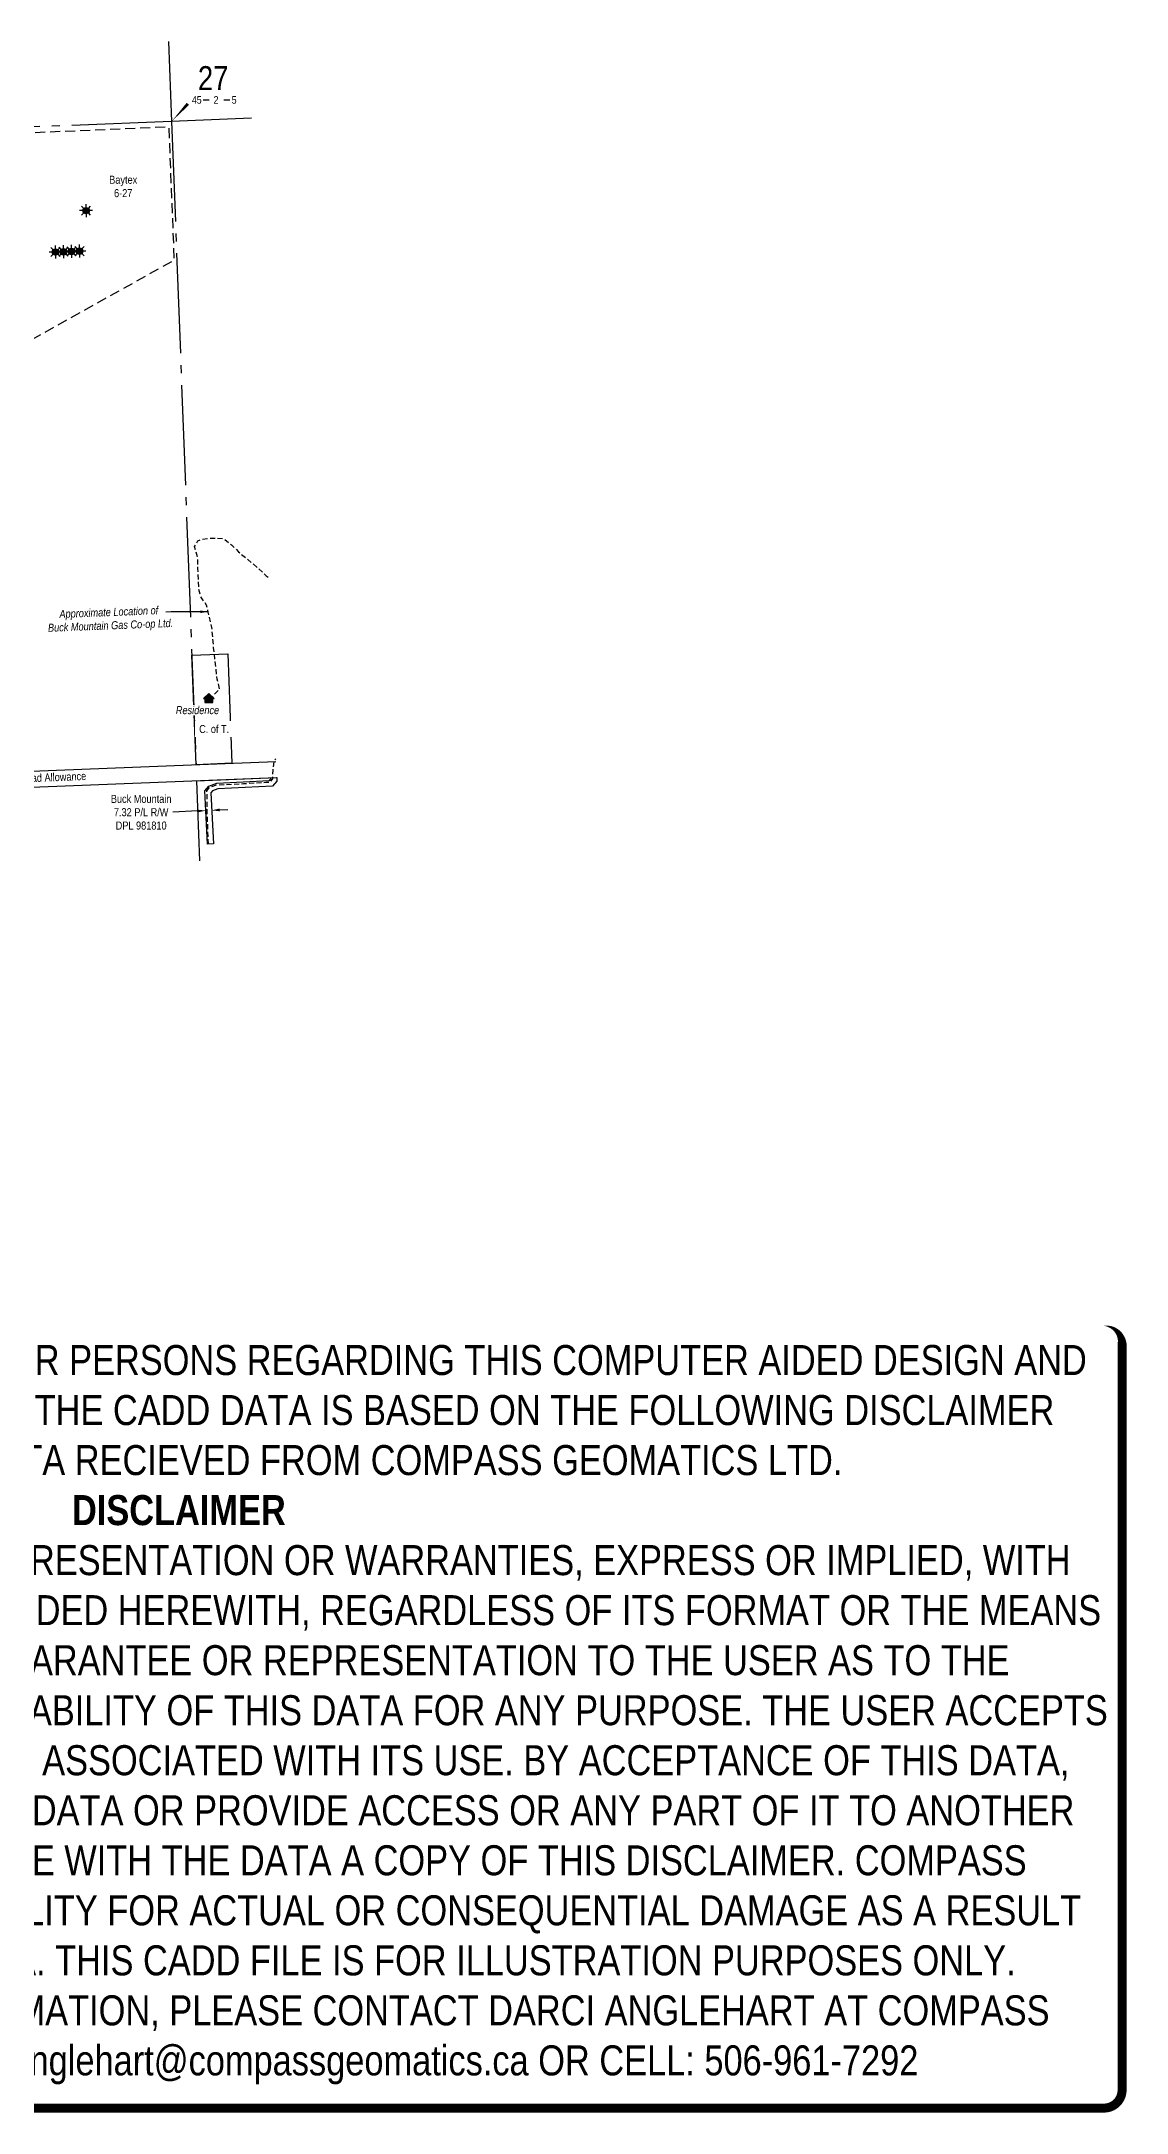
# Model space of a CAD drawing. Extents: x 685217 to 689013, y 5857541 to 5865900.
# Drawn here: x 687657 to 689013, y 5863312 to 5865900 of the extents above; entities that cross this region are included whole.
import ezdxf
from ezdxf.enums import TextEntityAlignment as Align

# ---------------------------------------------------------------- set-up
doc = ezdxf.new("R2010")
doc.units = 0
doc.header["$LTSCALE"] = 5
doc.header["$PDSIZE"] = 0.5
for name, pattern in [('foc-ACCESSROAD', [3.75, 2.5, -1.25]), ('foc-QUARTERLINE', [33, 25, -3, 2, -3]), ('UG_PIPE', [1.875, 1.25, -0.625])]:
    doc.linetypes.add(name, pattern=pattern)
doc.layers.get('Defpoints').update_dxf_attribs({"color": 9})
for name, color, linetype in [('10', 1, 'Continuous'), ('9', 3, 'Continuous'), ('AS-PIPE-UG', 44, 'UG_PIPE'), ('AS-PIPE-UG-T', 44, 'Continuous'), ('AS-RESIDENCE', 14, 'Continuous'), ('C-WS', 13, 'foc-ACCESSROAD'), ('C-WS-S', 13, 'Continuous'), ('F-RW', 190, 'Continuous'), ('F-WS-S', 190, 'Continuous'), ('L-ROAD-T', 7, 'Continuous'), ('L-SEC', 7, 'Continuous'), ('L-SECLBL', 7, 'Continuous'), ('L-SECQ', 8, 'foc-QUARTERLINE'), ('L-TITLEDB', 4, 'Continuous'), ('L-TITLEDB-T', 4, 'Continuous'), ('P-CROSSINGS', 250, 'Continuous')]:
    doc.layers.add(name, color=color, linetype=linetype)
doc.layers.add('C-RW-T', color=13, linetype='Continuous', lineweight=9)
doc.layers.add('DISCLAIMER', color=7, linetype='Continuous', plot=False)
doc.styles.add('175L', font='ARIALN.TTF', dxfattribs={"height": 20})
doc.styles.add('80', font='ARIALN.TTF', dxfattribs={"height": 10})
doc.styles.add('80CG', font='ARIALN.TTF', dxfattribs={"height": 10})
doc.styles.add('80L', font='ARIALN.TTF', dxfattribs={"height": 10})
doc.styles.add('MtXpl_Arial_Narrow', font='ARIALNI.TTF')
doc.styles.add('SIMPLEX', font='ARIALN.TTF')
doc.dimstyles.new('Compass 5 000', dxfattribs={"dimscale": 5, "dimtxt": 9, "dimasz": 2, "dimexe": 0.2, "dimexo": 0.0625, "dimgap": 0.5, "dimtad": 0, "dimtih": 1, "dimtoh": 1, "dimzin": 0, "dimdsep": 46, "dimtxsty": '80CG', "dimcen": 0.1, "dimse1": 1, "dimse2": 1, "dimclrd": 256, "dimclrt": 256, "dimaunit": 1, "dimadec": 4, "dimazin": 0, "dimtfac": 0.06, "dimtofl": 0, "dimtmove": 0, "dimatfit": 1, "dimfxl": 0.2, "dimtolj": 1, "dimtzin": 0, "dimlwd": -1, "dimarcsym": 0})

# ---------------------------------------------------------------- blocks, each defined once
blk = doc.blocks.new('L-SECLBL')
at = {"layer": '9', "color": 7}
for p, q in [((-5.1, -27.8), (-12.3, -27.8)), ((20.7, -27.8), (13.5, -27.8))]:
    blk.add_line(p, q, dxfattribs=at)
at = {"layer": '10', "color": 2, "style": 'SIMPLEX'}
blk.add_attdef('SEC', text='', height=30, dxfattribs=at).set_placement((0, 0), align=Align.MIDDLE)
at = {"layer": '10', "color": 5, "style": '80L'}
blk.add_attdef('TWP', text='', height=9.5, dxfattribs=at).set_placement((-14.4, -27.4), align=Align.MIDDLE_RIGHT)
blk.add_attdef('RGE', text='', height=9.5, dxfattribs=at).set_placement((3.6, -27.4), align=Align.MIDDLE_CENTER)
blk.add_attdef('MER', text='', height=9.5, dxfattribs=at).set_placement((23.2, -27.4), align=Align.MIDDLE_LEFT)
blk = doc.blocks.new('GAS')
h = blk.add_hatch(color=255)
h.dxf.hatch_style = 1
edge = h.paths.add_edge_path()
edge.add_arc((0, 0), 0.9, 0, 360)
for p, q in [((-0.81, 0), (-1.62, 0)), ((-0.57, 0.57), (-1.14, 1.14)), ((0, 0.81), (0, 1.62)), ((0.57, 0.57), (1.14, 1.14)), ((1.62, 0), (0.81, 0)), ((-0.57, -0.57), (-1.14, -1.14)), ((0, -0.81), (0, -1.62)), ((1.14, -1.14), (0.57, -0.57))]:
    blk.add_line(p, q)
blk.add_circle((0, 0), 0.8)
blk = doc.blocks.new('res_occ')
for points in [[(0.1, 0.89), (-1.26, -0.37), (1.46, -0.37)], [(-0.9, -1.43), (1.1, -1.43), (1.1, -0.37), (-0.9, -0.37)]]:
    blk.add_hatch(color=14).paths.add_polyline_path(points)
at = {"color": 14}
for points in [[(0.1, 0.89), (-1.26, -0.37), (1.46, -0.37)], [(-0.9, -1.43), (1.1, -1.43), (1.1, -0.37), (-0.9, -0.37)]]:
    blk.add_lwpolyline(points, close=True, dxfattribs=at)
blk = doc.blocks.new('*D407')
at = {"layer": 'Defpoints', "color": 0, "transparency": 16777216}
for p in [(687869.4, 5864939.6), (687869.7, 5864935.3), (687862.4, 5864934.9)]:
    blk.add_point(p, dxfattribs=at)
at = {"layer": 'F-WS-S', "transparency": 16777216}
for p, q in [((687852.2, 5864938.8), (687820.8, 5864937.2)), ((687879.4, 5864940.1), (687889.4, 5864940.6))]:
    blk.add_line(p, q, dxfattribs=at)
for points in [[(687852.1, 5864940.4), (687852.2, 5864937.1), (687862.1, 5864939.3)], [(687879.3, 5864941.8), (687879.5, 5864938.4), (687869.4, 5864939.6)]]:
    blk.add_solid(points, dxfattribs=at)
at = {"layer": 'F-WS-S', "transparency": 16777216, "insert": (687781.2, 5864937.2), "char_height": 10, "attachment_point": 5, "style": '80CG'}
blk.add_mtext('\\A1;Buck Mountain\\P7.32 P/L R/W\\PDPL 981810', dxfattribs=at)
blk = doc.blocks.new('Disclaimer_Legal')
at = {"layer": 'DISCLAIMER', "color": 254, "flags": 128}
blk.add_lwpolyline([(-3612.9, -1104.6, 37.5, 37.5, 0), (4096.1, -1104.6, 37.5, 37.5, 0.414214), (4171.1, -1029.6, 37.5, 37.5, 0), (4171.1, 2078.7, 37.5, 0, 0.414214), (4096.1, 2153.7, 0, 0, 0), (-3612.9, 2153.7, 0, 0, 0.414214), (-3687.9, 2078.7, 0, 0, 0), (-3687.9, -1029.6, 0, 37.5, 0.414214)], format="xyseb", close=True, dxfattribs=at)
at = {"layer": 'DISCLAIMER', "color": 254, "insert": (241.6, 533.9), "char_height": 125, "width": 7717.568, "attachment_point": 5, "style": '80'}
blk.add_mtext('NOTICE TO THE CORPORATION, PERSON &/OR PERSONS REGARDING THIS COMPUTER AIDED DESIGN AND DRAFTING (CADD) FILES. ACCEPTANCE OF THE CADD DATA IS BASED ON THE FOLLOWING DISCLAIMER WHICH COVERS ALL CADD DATA RECIEVED FROM COMPASS GEOMATICS LTD.\\P{\\fArial Narrow|b1|i0|c0|p34;DISCLAIMER}\\PCOMPASS GEOMATICS LTD. MAKES NO REPRESENTATION OR WARRANTIES, EXPRESS OR IMPLIED, WITH RESPECT TO THE REUSE OF THE DATA PROVIDED HEREWITH, REGARDLESS OF ITS FORMAT OR THE MEANS OF ITS TRANSMISSION. THERE IS NO GUARANTEE OR REPRESENTATION TO THE USER AS TO THE ACCURACY, CURRENCY, SUITABILITY OR RELIABILITY OF THIS DATA FOR ANY PURPOSE. THE USER ACCEPTS THE DATA "AS IS", AND ASSUMES ALL RISKS ASSOCIATED WITH ITS USE. BY ACCEPTANCE OF THIS DATA, THE USER AGREES NOT TO TRANSMIT THIS DATA OR PROVIDE ACCESS OR ANY PART OF IT TO ANOTHER PARTY UNLESS THE USER SHALL INCLUDE WITH THE DATA A COPY OF THIS DISCLAIMER. COMPASS GEOMATICS LTD. ASSUMES NO RESPONSIBILITY FOR ACTUAL OR CONSEQUENTIAL DAMAGE AS A RESULT OF ANY USER\'S RELIANCE ON THIS DATA. THIS CADD FILE IS FOR ILLUSTRATION PURPOSES ONLY.\\PIF YOU REQUIRE MORE ACCURATE INFORMATION, PLEASE CONTACT DARCI ANGLEHART AT COMPASS GEOMATICS LTD. VIA EMAIL: darci.anglehart@compassgeomatics.ca OR CELL: 506-961-7292', dxfattribs=at)

msp = doc.modelspace()

# ---------------------------------------------------------------- linework, layer by layer
at = {"layer": 'AS-PIPE-UG', "flags": 128}
for points in [[(687867.273, 5865077.314), (687872.479, 5865084.393), (687879.274, 5865091.082), (687876.281, 5865103.467), (687871.831, 5865143.163), (687869.58, 5865168.255), (687865.073, 5865187.419), (687862.871, 5865196.174), (687855.808, 5865206.282), (687853.293, 5865216.372), (687852.965, 5865227.675), (687852.172, 5865241.72), (687851.83, 5865256.535), (687848.032, 5865269.131), (687852.199, 5865276.439), (687857.362, 5865278.33), (687869.732, 5865279.858), (687883.578, 5865279.427), (687894.022, 5865271.503), (687903.073, 5865262.633), (687914.527, 5865252.972), (687925.972, 5865243.634), (687937.46, 5865232.805), (687939.983, 5865230.64)], [(687865.348, 5864897.33), (687863.777, 5864938.148), (687863.488, 5864963.89), (687866.876, 5864968.21), (687875.172, 5864971.44), (687908.965, 5864972.962), (687937.017, 5864974.667), (687941.126, 5864974.734), (687942.284, 5864974.773), (687945.737, 5864978.781), (687946.213, 5864990.28), (687947.976, 5865003.068), (687949.555, 5865003.999)]]:
    msp.add_lwpolyline(points, dxfattribs=at)
at = {"layer": 'C-WS', "flags": 128}
msp.add_lwpolyline([(687577.719, 5865750.169), (687587.978, 5865496.575), (687822.742, 5865627.343), (687816.123, 5865793.499), (687623.37, 5865785.334), (687577.719, 5865750.169)], close=True, dxfattribs=at)
at = {"layer": 'F-RW'}
msp.add_lwpolyline([(687864.202, 5864897.271), (687860.944, 5864963.779), (687865.81, 5864969.965), (687875.601, 5864973.759), (687941.805, 5864976.943), (687943.416, 5864978.809), (687943.474, 5864980.2), (687950.799, 5864980.487), (687950.609, 5864975.959), (687945.284, 5864969.797), (687877.136, 5864966.519), (687870.316, 5864963.875), (687868.375, 5864961.408), (687871.497, 5864897.651)], close=True, dxfattribs=at)
at = {"layer": 'L-SEC'}
for p, q in [((687042.116, 5864964.908), (687949.7, 5865000.581)), ((687042.876, 5864944.807), (687950.46, 5864980.48)), ((687850.538, 5864976.554), (687950.548, 5864980.484))]:
    msp.add_line(p, q, dxfattribs=at)
at = {"layer": 'L-SECLBL', "flags": 128}
msp.add_lwpolyline([(687819.326, 5865800.553, 0, 4, 0), (687839.607, 5865822.467, 0, 0, 0)], format="xyseb", dxfattribs=at)
at = {"layer": 'L-SECQ', "flags": 128}
for points in [[(687815.541, 5865900.481), (687819.326, 5865800.553)], [(687819.326, 5865800.553), (687011.719, 5865768.461)], [(687919.319, 5865804.527), (687819.326, 5865800.553)], [(687819.326, 5865800.553), (687849.776, 5864996.654)], [(687850.538, 5864976.554), (687854.243, 5864876.623)]]:
    msp.add_lwpolyline(points, dxfattribs=at)
at = {"layer": 'L-TITLEDB', "flags": 128}
msp.add_lwpolyline([(687844.602, 5865133.539), (687889.354, 5865135.297), (687894.733, 5864998.422), (687849.774, 5864996.655), (687844.602, 5865133.539)], dxfattribs=at)

# ---------------------------------------------------------------- block references
at = {"layer": 'AS-RESIDENCE', "color": 6, "xscale": 5, "yscale": 5, "zscale": 5}
msp.add_blockref('res_occ', (687865.344, 5865081.361), dxfattribs=at)
at = {"layer": 'C-WS-S', "color": 6, "xscale": 5, "yscale": 5, "zscale": 5}
for p in [(687712.376, 5865688.995), (687674.189, 5865637.281), (687684.14, 5865637.668), (687694.157, 5865638.058), (687704.175, 5865638.447)]:
    msp.add_blockref('GAS', p, dxfattribs=at)
at = {"layer": 'L-SECLBL'}
msp.add_blockref('L-SECLBL', (687871.207, 5865854.81), dxfattribs=at).add_auto_attribs({'SEC': '27', 'TWP': '45', 'RGE': '2', 'MER': '5'})
at = {"layer": 'P-CROSSINGS', "color": 2, "xscale": 0.3, "yscale": 0.3, "zscale": 0.3}
msp.add_blockref('Disclaimer_Legal', (687755.885, 5863649.254), dxfattribs=at)

# ---------------------------------------------------------------- texts
at = {"layer": 'AS-PIPE-UG-T', "insert": (687663.58, 5865189.3), "char_height": 10, "attachment_point": 1, "rotation": 2.250862, "style": '175L'}
msp.add_mtext_dynamic_manual_height_columns('\\pi15.292;{\\fArial Narrow|b0|i1|c0|p34;Approximate Location of \\P\\pi0.29898;Buck Mountain Gas Co-op Ltd.}', width=155.62524, gutter_width=100, heights=[0], dxfattribs=at)
at = {"layer": 'C-RW-T', "insert": (687758.789, 5865719.18), "char_height": 10, "attachment_point": 5, "style": '80CG'}
msp.add_mtext('\\A1;Baytex\\P6-27', dxfattribs=at)
at = {"layer": 'L-ROAD-T', "style": '80L'}
msp.add_text('Government Road Allowance', height=10, rotation=2.23947, dxfattribs=at).set_placement((687638.101, 5864979.648), align=Align.MIDDLE_CENTER)

# ---------------------------------------------------------------- dimensions: what is measured, and where the dimension line sits
at = {"layer": 'F-WS-S', "color": 2}
dim = msp.add_linear_dim(base=(687869.442, 5864939.615), p1=(687862.357, 5864934.931), p2=(687869.654, 5864935.288), angle=2.803863, text='Buck Mountain\\P7.32 P/L R/W\\PDPL 981810', dimstyle='Compass 5 000', dxfattribs=at)
dim.commit()
dim.dimension.update_dxf_attribs({"geometry": '*D407', "text_midpoint": (687781.205, 5864937.232), "dimtype": 161})

# ---------------------------------------------------------------- leaders
at = {"layer": 'AS-PIPE-UG-T', "path_type": 1}
msp.add_leader([(687865.072, 5865187.829), (687811.882, 5865187.452)], dimstyle='Compass 5 000', override={"dimgap": 0.5, "dimtad": 0}, dxfattribs=at)

# ---------------------------------------------------------------- next in the draw order: texts
at = {"layer": 'L-TITLEDB-T', "insert": (687853.373, 5865046.212), "char_height": 10, "attachment_point": 1, "style": '80L', "bg_fill": 2}
msp.add_mtext_dynamic_manual_height_columns('\\pi0.32285;C. of T.', width=36.68254, gutter_width=50.012, heights=[0], dxfattribs=at)

# ---------------------------------------------------------------- next in the draw order: texts
at = {"layer": 'AS-RESIDENCE', "insert": (687824.572, 5865069.824), "char_height": 10, "width": 54.39751, "attachment_point": 1, "style": 'MtXpl_Arial_Narrow', "bg_fill": 3, "box_fill_scale": 1.15, "bg_fill_color": 256, "bg_fill_true_color": 256, "bg_fill_transparency": 0}
msp.add_mtext('Residence', dxfattribs=at)

doc.saveas('drawing.dxf')
